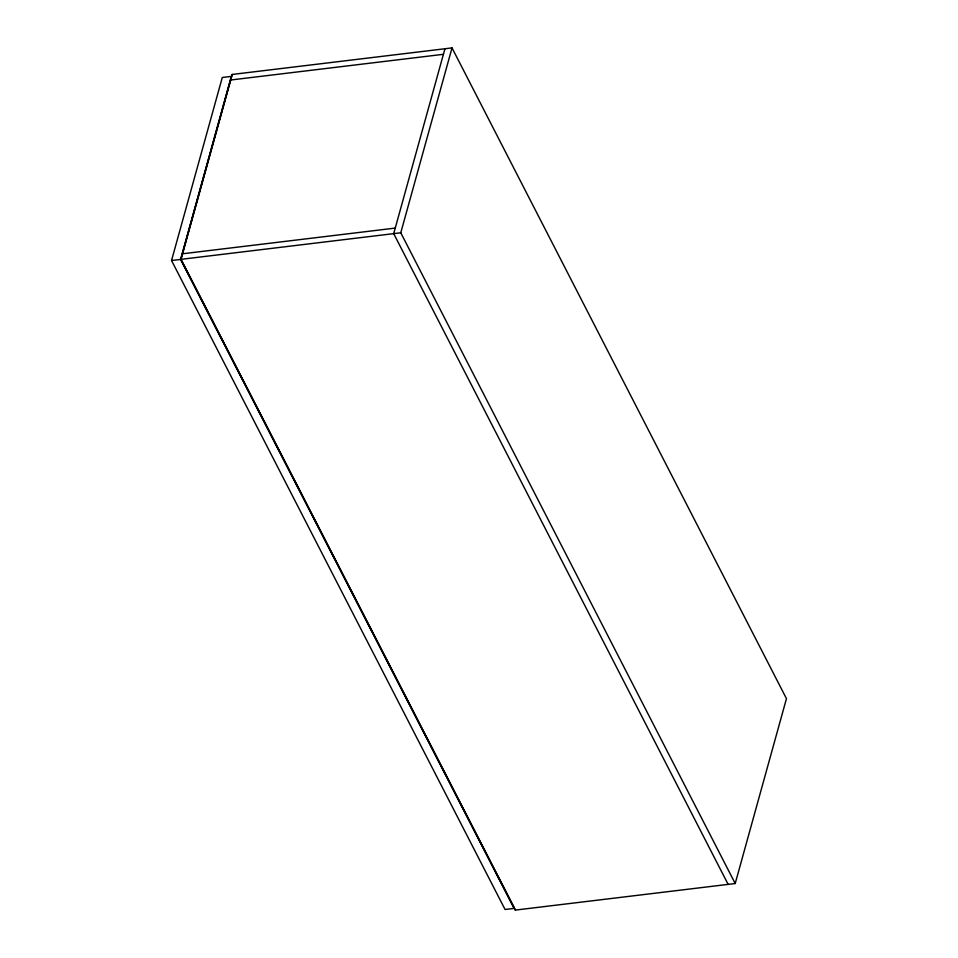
<?xml version="1.0" encoding="UTF-8"?>
<svg xmlns="http://www.w3.org/2000/svg" width="958" height="958" viewBox="0 0 958 958"><rect width="100%" height="100%" fill="white"/><g stroke="black" fill="none" stroke-linecap="round" stroke-linejoin="round"><path stroke-width="1.44" d="M171.542 260.528L222.28 77.49L231.321 76.4L180.571 259.438L514.099 908.4L505.058 909.489L171.542 260.528L180.571 259.438M180.811 259.367L232.064 74.473L452.02 47.9L786.458 698.633L735.205 883.527L515.236 910.1L180.811 259.367L400.767 232.782L452.02 47.9M232.291 74.449L181.038 259.331L515.476 910.076M444.955 48.75L393.702 233.644L728.14 884.378M230.519 80.029L443.422 54.307M182.343 253.81L395.235 228.088M400.767 232.782L735.205 883.527"/></g></svg>
